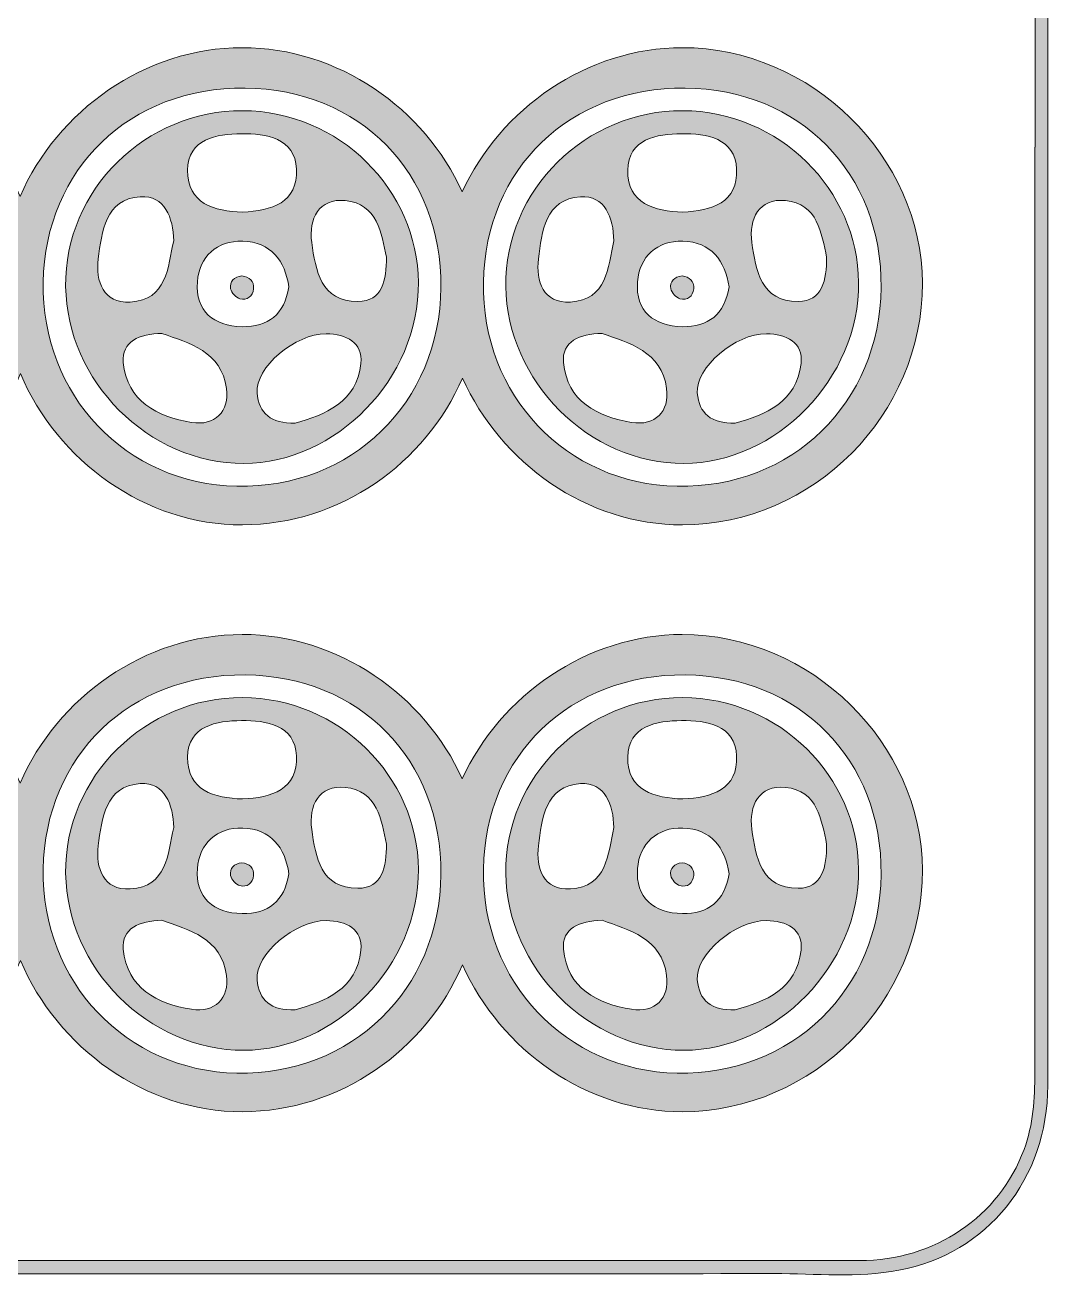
# Model space of a CAD drawing. Extents: x 88 to 399, y -981 to -547.
# Drawn here: x 201.8 to 398.7, y -981.4 to -740.2 of the extents above; entities that cross this region are included whole.
import ezdxf

# ---------------------------------------------------------------- set-up
doc = ezdxf.new("R2010")
doc.units = 0
doc.header["$MEASUREMENT"] = 0
doc.layers.add('Layer 1', color=7, linetype='Continuous', lineweight=0)

msp = doc.modelspace()

# ---------------------------------------------------------------- hatches: boundary and pattern name
at = {"layer": 'Layer 1', "true_color": 0x000000, "transparency": 33554687}
h = msp.add_hatch(color=18, dxfattribs=at)
h.dxf.hatch_style = 2
edge = h.paths.add_edge_path()
edge.add_spline(control_points=[(396.2, -763.73), (396.2, -763.73), (396.15, -763.73), (396.15, -763.73), (396.15, -823.12), (396.14, -882.52), (396.15, -941.92), (396.15, -946.93), (395.86, -951.88), (394.09, -956.65), (389.29, -969.61), (376.86, -978.05), (362.43, -978.05), (285.17, -978.04), (207.9, -978.03), (130.64, -978.02), (128.09, -978.02), (125.53, -978.08), (122.98, -977.99), (104.8, -977.34), (91.12, -963.71), (90.4, -945.55), (90.36, -944.62), (90.38, -943.7), (90.38, -942.76), (90.38, -823.39), (90.4, -704.01), (90.34, -584.63), (90.34, -574.9), (92.96, -566.36), (99.96, -559.37), (106.92, -552.44), (115.33, -549.36), (125.1, -549.37), (182.06, -549.42), (239.03, -549.39), (295.98, -549.39), (318.26, -549.39), (340.54, -549.3), (362.81, -549.43), (379.36, -549.52), (392.45, -560.34), (395.56, -576.17), (396.4, -580.41), (396.18, -584.72), (396.19, -589), (396.2, -647.24), (396.2, -705.49), (396.2, -763.73)], knot_values=[0, 0, 0, 0, 1, 1, 1, 2, 2, 2, 3, 3, 3, 4, 4, 4, 5, 5, 5, 6, 6, 6, 7, 7, 7, 8, 8, 8, 9, 9, 9, 10, 10, 10, 11, 11, 11, 12, 12, 12, 13, 13, 13, 14, 14, 14, 15, 15, 15, 16, 16, 16, 16], degree=3, periodic=0)
edge = h.paths.add_edge_path()
edge.add_spline(control_points=[(398.63, -815.57), (398.63, -737.72), (398.65, -659.87), (398.63, -582.03), (398.63, -571.72), (394.68, -563.11), (387.14, -556.11), (379.96, -549.44), (371.32, -546.77), (361.67, -546.79), (341.6, -546.82), (321.53, -546.82), (301.46, -546.82), (242.4, -546.82), (183.35, -546.8), (124.29, -546.8), (112.95, -546.8), (103.57, -551.13), (96.15, -559.69), (89.87, -566.91), (87.79, -575.42), (87.81, -584.81), (87.89, -644.33), (87.85, -703.85), (87.85, -763.36), (87.85, -813.02), (87.83, -862.68), (87.85, -912.33), (87.85, -924.04), (87.79, -935.76), (88.03, -947.47), (88.2, -955.68), (91.55, -962.72), (97.07, -968.77), (105.14, -977.63), (115.34, -980.68), (127.08, -980.65), (200.05, -980.54), (273.03, -980.63), (346, -980.56), (354, -980.54), (362.06, -981.39), (369.98, -979.92), (387.02, -976.75), (398.63, -962.3), (398.64, -944.35), (398.67, -901.43), (398.63, -858.5), (398.63, -815.57)], knot_values=[0, 0, 0, 0, 1, 1, 1, 2, 2, 2, 3, 3, 3, 4, 4, 4, 5, 5, 5, 6, 6, 6, 7, 7, 7, 8, 8, 8, 9, 9, 9, 10, 10, 10, 11, 11, 11, 12, 12, 12, 13, 13, 13, 14, 14, 14, 15, 15, 15, 16, 16, 16, 16], degree=3, periodic=0)
at = {"layer": 'Layer 1', "true_color": 0x831618, "transparency": 33554687}
h = msp.add_hatch(color=246, dxfattribs=at)
h.dxf.hatch_style = 2
edge = h.paths.add_edge_path()
edge.add_spline(control_points=[(327.31, -829.01), (305.95, -828.59), (289.65, -811.43), (290.04, -789.75), (290.42, -767.85), (306.72, -752.17), (328.88, -752.37), (350.93, -752.56), (366.82, -768.75), (366.57, -790.76), (366.33, -812.96), (349.41, -829.44), (327.31, -829.01)], knot_values=[0, 0, 0, 0, 1, 1, 1, 2, 2, 2, 3, 3, 3, 4, 4, 4, 4], degree=3, periodic=0)
edge = h.paths.add_edge_path()
edge.add_spline(control_points=[(242.61, -829.01), (221.25, -828.59), (204.95, -811.43), (205.33, -789.75), (205.72, -767.85), (222.01, -752.17), (244.18, -752.37), (266.23, -752.56), (282.12, -768.75), (281.87, -790.76), (281.63, -812.96), (264.7, -829.44), (242.61, -829.01)], knot_values=[0, 0, 0, 0, 1, 1, 1, 2, 2, 2, 3, 3, 3, 4, 4, 4, 4], degree=3, periodic=0)
edge = h.paths.add_edge_path()
edge.add_spline(control_points=[(157.18, -829.01), (135.82, -828.59), (119.52, -811.43), (119.9, -789.75), (120.29, -767.85), (136.58, -752.17), (158.75, -752.37), (180.8, -752.56), (196.69, -768.75), (196.44, -790.76), (196.2, -812.96), (179.28, -829.44), (157.18, -829.01)], knot_values=[0, 0, 0, 0, 1, 1, 1, 2, 2, 2, 3, 3, 3, 4, 4, 4, 4], degree=3, periodic=0)
edge = h.paths.add_edge_path()
edge.add_spline(control_points=[(328.32, -744.59), (309.95, -744.58), (293.28, -756.36), (285.97, -772.37), (278.72, -756.3), (262.11, -744.59), (243.62, -744.59), (224.93, -744.58), (208, -756.77), (200.9, -773.21), (193.86, -756.71), (177, -744.59), (158.19, -744.59), (133.55, -744.58), (111.95, -765.77), (111.93, -789.94), (111.92, -814.84), (133.48, -836.5), (158.23, -836.44), (177.31, -836.4), (194, -824.21), (200.95, -807.33), (208.08, -824.12), (224.95, -836.49), (243.66, -836.44), (262.42, -836.4), (278.87, -824.62), (286.02, -808.18), (293.35, -824.54), (309.97, -836.49), (328.36, -836.44), (353.55, -836.38), (374.58, -815.19), (374.53, -789.93), (374.47, -765.58), (353.08, -744.59), (328.32, -744.59)], knot_values=[0, 0, 0, 0, 1, 1, 1, 2, 2, 2, 3, 3, 3, 4, 4, 4, 5, 5, 5, 6, 6, 6, 7, 7, 7, 8, 8, 8, 9, 9, 9, 10, 10, 10, 11, 11, 11, 12, 12, 12, 12], degree=3, periodic=0)
h = msp.add_hatch(color=246, dxfattribs=at)
h.dxf.hatch_style = 2
edge = h.paths.add_edge_path()
edge.add_spline(control_points=[(271.38, -784.92), (271.36, -789.29), (270.64, -793.42), (265.9, -793.44), (258.72, -793.47), (257.76, -787.44), (257.01, -782.1), (256.36, -777.49), (258.41, -773.53), (263.44, -774.02), (269.72, -774.63), (270.39, -780.36), (271.38, -784.92)], knot_values=[0, 0, 0, 0, 1, 1, 1, 2, 2, 2, 3, 3, 3, 4, 4, 4, 4], degree=3, periodic=0)
edge = h.paths.add_edge_path()
edge.add_spline(control_points=[(266.48, -805.36), (265.65, -812.9), (259.54, -815.24), (253.81, -816.84), (249.14, -816.96), (246.84, -815.01), (246.5, -811.03), (246.09, -806.2), (253.83, -799.62), (259.79, -799.65), (263.63, -799.67), (266.91, -801.36), (266.48, -805.36)], knot_values=[0, 0, 0, 0, 1, 1, 1, 2, 2, 2, 3, 3, 3, 4, 4, 4, 4], degree=3, periodic=0)
edge = h.paths.add_edge_path()
edge.add_spline(control_points=[(243.62, -798.3), (238.15, -798.2), (234.58, -795.29), (235, -789.65), (235.36, -784.79), (238.8, -781.69), (243.72, -781.84), (249.1, -782), (251.9, -785.57), (252.61, -790.65), (251.76, -795.95), (248.57, -798.4), (243.62, -798.3)], knot_values=[0, 0, 0, 0, 1, 1, 1, 2, 2, 2, 3, 3, 3, 4, 4, 4, 4], degree=3, periodic=0)
edge = h.paths.add_edge_path()
edge.add_spline(control_points=[(233.87, -816.72), (227.29, -815.64), (221.44, -812.71), (220.75, -805.17), (220.38, -801.15), (223.84, -799.68), (228.18, -799.6), (233.37, -801.44), (239.63, -802.99), (240.6, -810.22), (241.19, -814.6), (238.37, -817.46), (233.87, -816.72)], knot_values=[0, 0, 0, 0, 1, 1, 1, 2, 2, 2, 3, 3, 3, 4, 4, 4, 4], degree=3, periodic=0)
edge = h.paths.add_edge_path()
edge.add_spline(control_points=[(215.94, -785.24), (216.59, -780.04), (217.24, -773.73), (224.01, -773.29), (228.73, -772.99), (230.35, -777.32), (230.44, -781.75), (229.32, -786.91), (229.14, -793.15), (222.08, -793.55), (216.87, -793.84), (215.39, -789.57), (215.94, -785.24)], knot_values=[0, 0, 0, 0, 1, 1, 1, 2, 2, 2, 3, 3, 3, 4, 4, 4, 4], degree=3, periodic=0)
edge = h.paths.add_edge_path()
edge.add_spline(control_points=[(243.47, -761.16), (248.25, -761.11), (253.77, -761.96), (254.07, -767.95), (254.4, -774.39), (249.26, -776.02), (243.71, -776.23), (238.25, -776.07), (233.04, -774.63), (233.12, -768.2), (233.19, -762.1), (238.71, -761.21), (243.47, -761.16)], knot_values=[0, 0, 0, 0, 1, 1, 1, 2, 2, 2, 3, 3, 3, 4, 4, 4, 4], degree=3, periodic=0)
edge = h.paths.add_edge_path()
edge.add_spline(control_points=[(245.43, -756.77), (226.72, -755.74), (210.43, -770.35), (209.68, -788.83), (208.93, -807.12), (223.96, -823.61), (242.27, -824.58), (260.07, -825.52), (276.66, -809.94), (277.5, -791.49), (278.32, -773.48), (263.82, -757.78), (245.43, -756.77)], knot_values=[0, 0, 0, 0, 1, 1, 1, 2, 2, 2, 3, 3, 3, 4, 4, 4, 4], degree=3, periodic=0)
h = msp.add_hatch(color=246, dxfattribs=at)
h.dxf.hatch_style = 2
edge = h.paths.add_edge_path()
edge.add_spline(control_points=[(350.6, -793.44), (343.42, -793.47), (342.46, -787.44), (341.71, -782.1), (341.06, -777.49), (343.11, -773.53), (348.15, -774.02), (354.42, -774.63), (355.09, -780.36), (356.09, -784.92), (356.06, -789.29), (355.34, -793.42), (350.6, -793.44)], knot_values=[0, 0, 0, 0, 1, 1, 1, 2, 2, 2, 3, 3, 3, 4, 4, 4, 4], degree=3, periodic=0)
edge = h.paths.add_edge_path()
edge.add_spline(control_points=[(351.18, -805.36), (350.35, -812.9), (344.24, -815.24), (338.52, -816.84), (333.84, -816.96), (331.54, -815.01), (331.2, -811.03), (330.79, -806.2), (338.53, -799.62), (344.49, -799.65), (348.33, -799.67), (351.62, -801.36), (351.18, -805.36)], knot_values=[0, 0, 0, 0, 1, 1, 1, 2, 2, 2, 3, 3, 3, 4, 4, 4, 4], degree=3, periodic=0)
edge = h.paths.add_edge_path()
edge.add_spline(control_points=[(328.33, -798.3), (322.85, -798.2), (319.28, -795.29), (319.7, -789.65), (320.07, -784.79), (323.5, -781.69), (328.42, -781.84), (333.8, -782), (336.6, -785.57), (337.31, -790.65), (336.46, -795.95), (333.27, -798.4), (328.33, -798.3)], knot_values=[0, 0, 0, 0, 1, 1, 1, 2, 2, 2, 3, 3, 3, 4, 4, 4, 4], degree=3, periodic=0)
edge = h.paths.add_edge_path()
edge.add_spline(control_points=[(318.57, -816.72), (311.99, -815.64), (306.14, -812.71), (305.45, -805.17), (305.08, -801.15), (308.54, -799.68), (312.88, -799.6), (318.07, -801.44), (324.33, -802.99), (325.3, -810.22), (325.89, -814.6), (323.07, -817.46), (318.57, -816.72)], knot_values=[0, 0, 0, 0, 1, 1, 1, 2, 2, 2, 3, 3, 3, 4, 4, 4, 4], degree=3, periodic=0)
edge = h.paths.add_edge_path()
edge.add_spline(control_points=[(300.64, -785.24), (301.3, -780.04), (301.94, -773.73), (308.72, -773.29), (313.43, -772.99), (315.06, -777.32), (315.14, -781.75), (314.02, -786.91), (313.85, -793.15), (306.78, -793.55), (301.58, -793.84), (300.09, -789.57), (300.64, -785.24)], knot_values=[0, 0, 0, 0, 1, 1, 1, 2, 2, 2, 3, 3, 3, 4, 4, 4, 4], degree=3, periodic=0)
edge = h.paths.add_edge_path()
edge.add_spline(control_points=[(328.17, -761.16), (332.96, -761.11), (338.47, -761.96), (338.77, -767.95), (339.1, -774.39), (333.96, -776.02), (328.41, -776.23), (322.95, -776.07), (317.74, -774.63), (317.82, -768.2), (317.89, -762.1), (323.41, -761.21), (328.17, -761.16)], knot_values=[0, 0, 0, 0, 1, 1, 1, 2, 2, 2, 3, 3, 3, 4, 4, 4, 4], degree=3, periodic=0)
edge = h.paths.add_edge_path()
edge.add_spline(control_points=[(330.13, -756.77), (311.42, -755.74), (295.14, -770.35), (294.38, -788.83), (293.63, -807.12), (308.66, -823.61), (326.97, -824.58), (344.77, -825.52), (361.37, -809.94), (362.21, -791.49), (363.02, -773.48), (348.52, -757.78), (330.13, -756.77)], knot_values=[0, 0, 0, 0, 1, 1, 1, 2, 2, 2, 3, 3, 3, 4, 4, 4, 4], degree=3, periodic=0)
h = msp.add_hatch(color=246, dxfattribs=at)
h.dxf.hatch_style = 2
edge = h.paths.add_edge_path()
edge.add_spline(control_points=[(243.56, -788.51), (242.12, -788.72), (241.14, -789.57), (241.4, -791), (241.54, -791.75), (242.43, -792.72), (243.17, -792.92), (244.59, -793.32), (245.67, -792.43), (245.81, -790.98), (245.94, -789.53), (245.01, -788.69), (243.56, -788.51)], knot_values=[0, 0, 0, 0, 1, 1, 1, 2, 2, 2, 3, 3, 3, 4, 4, 4, 4], degree=3, periodic=0)
h = msp.add_hatch(color=246, dxfattribs=at)
h.dxf.hatch_style = 2
edge = h.paths.add_edge_path()
edge.add_spline(control_points=[(328.26, -788.51), (326.82, -788.72), (325.84, -789.57), (326.11, -791), (326.24, -791.75), (327.13, -792.72), (327.87, -792.92), (329.29, -793.32), (330.38, -792.43), (330.51, -790.98), (330.65, -789.53), (329.72, -788.69), (328.26, -788.51)], knot_values=[0, 0, 0, 0, 1, 1, 1, 2, 2, 2, 3, 3, 3, 4, 4, 4, 4], degree=3, periodic=0)
at = {"layer": 'Layer 1', "true_color": 0x0e1329, "transparency": 33554687}
h = msp.add_hatch(color=168, dxfattribs=at)
h.dxf.hatch_style = 2
edge = h.paths.add_edge_path()
edge.add_spline(control_points=[(327.31, -941.97), (305.95, -941.55), (289.65, -924.38), (290.04, -902.7), (290.42, -880.8), (306.72, -865.12), (328.88, -865.32), (350.93, -865.52), (366.82, -881.7), (366.57, -903.72), (366.33, -925.91), (349.41, -942.4), (327.31, -941.97)], knot_values=[0, 0, 0, 0, 1, 1, 1, 2, 2, 2, 3, 3, 3, 4, 4, 4, 4], degree=3, periodic=0)
edge = h.paths.add_edge_path()
edge.add_spline(control_points=[(242.61, -941.97), (221.25, -941.55), (204.95, -924.38), (205.33, -902.7), (205.72, -880.8), (222.01, -865.12), (244.18, -865.32), (266.23, -865.52), (282.12, -881.7), (281.87, -903.72), (281.63, -925.91), (264.7, -942.4), (242.61, -941.97)], knot_values=[0, 0, 0, 0, 1, 1, 1, 2, 2, 2, 3, 3, 3, 4, 4, 4, 4], degree=3, periodic=0)
edge = h.paths.add_edge_path()
edge.add_spline(control_points=[(157.18, -941.97), (135.82, -941.55), (119.52, -924.38), (119.9, -902.7), (120.29, -880.8), (136.58, -865.12), (158.75, -865.32), (180.8, -865.52), (196.69, -881.7), (196.44, -903.72), (196.2, -925.91), (179.28, -942.4), (157.18, -941.97)], knot_values=[0, 0, 0, 0, 1, 1, 1, 2, 2, 2, 3, 3, 3, 4, 4, 4, 4], degree=3, periodic=0)
edge = h.paths.add_edge_path()
edge.add_spline(control_points=[(328.32, -857.54), (309.95, -857.54), (293.28, -869.32), (285.97, -885.33), (278.72, -869.25), (262.11, -857.54), (243.62, -857.54), (224.93, -857.54), (208, -869.73), (200.9, -886.17), (193.86, -869.66), (177, -857.54), (158.19, -857.54), (133.55, -857.54), (111.95, -878.72), (111.93, -902.9), (111.92, -927.8), (133.48, -949.46), (158.23, -949.4), (177.31, -949.35), (194, -937.17), (200.95, -920.29), (208.08, -937.08), (224.95, -949.44), (243.66, -949.4), (262.42, -949.35), (278.87, -937.58), (286.02, -921.14), (293.35, -937.49), (309.97, -949.44), (328.36, -949.4), (353.55, -949.34), (374.58, -928.14), (374.53, -902.88), (374.47, -878.53), (353.08, -857.54), (328.32, -857.54)], knot_values=[0, 0, 0, 0, 1, 1, 1, 2, 2, 2, 3, 3, 3, 4, 4, 4, 5, 5, 5, 6, 6, 6, 7, 7, 7, 8, 8, 8, 9, 9, 9, 10, 10, 10, 11, 11, 11, 12, 12, 12, 12], degree=3, periodic=0)
h = msp.add_hatch(color=168, dxfattribs=at)
h.dxf.hatch_style = 2
edge = h.paths.add_edge_path()
edge.add_spline(control_points=[(271.38, -897.87), (271.36, -902.25), (270.64, -906.38), (265.9, -906.4), (258.72, -906.43), (257.76, -900.4), (257.01, -895.06), (256.36, -890.45), (258.41, -886.49), (263.44, -886.98), (269.72, -887.58), (270.39, -893.31), (271.38, -897.87)], knot_values=[0, 0, 0, 0, 1, 1, 1, 2, 2, 2, 3, 3, 3, 4, 4, 4, 4], degree=3, periodic=0)
edge = h.paths.add_edge_path()
edge.add_spline(control_points=[(266.48, -918.31), (265.65, -925.86), (259.54, -928.19), (253.81, -929.8), (249.14, -929.92), (246.84, -927.97), (246.5, -923.99), (246.09, -919.15), (253.83, -912.58), (259.79, -912.61), (263.63, -912.63), (266.91, -914.32), (266.48, -918.31)], knot_values=[0, 0, 0, 0, 1, 1, 1, 2, 2, 2, 3, 3, 3, 4, 4, 4, 4], degree=3, periodic=0)
edge = h.paths.add_edge_path()
edge.add_spline(control_points=[(243.62, -911.26), (238.15, -911.15), (234.58, -908.25), (235, -902.61), (235.36, -897.75), (238.8, -894.65), (243.72, -894.79), (249.1, -894.95), (251.9, -898.53), (252.61, -903.61), (251.76, -908.91), (248.57, -911.36), (243.62, -911.26)], knot_values=[0, 0, 0, 0, 1, 1, 1, 2, 2, 2, 3, 3, 3, 4, 4, 4, 4], degree=3, periodic=0)
edge = h.paths.add_edge_path()
edge.add_spline(control_points=[(233.87, -929.68), (227.29, -928.6), (221.44, -925.66), (220.75, -918.13), (220.38, -914.11), (223.84, -912.64), (228.18, -912.56), (233.37, -914.4), (239.63, -915.95), (240.6, -923.18), (241.19, -927.56), (238.37, -930.41), (233.87, -929.68)], knot_values=[0, 0, 0, 0, 1, 1, 1, 2, 2, 2, 3, 3, 3, 4, 4, 4, 4], degree=3, periodic=0)
edge = h.paths.add_edge_path()
edge.add_spline(control_points=[(215.94, -898.2), (216.59, -892.99), (217.24, -886.68), (224.01, -886.25), (228.73, -885.94), (230.35, -890.27), (230.44, -894.71), (229.32, -899.87), (229.14, -906.1), (222.08, -906.5), (216.87, -906.8), (215.39, -902.52), (215.94, -898.2)], knot_values=[0, 0, 0, 0, 1, 1, 1, 2, 2, 2, 3, 3, 3, 4, 4, 4, 4], degree=3, periodic=0)
edge = h.paths.add_edge_path()
edge.add_spline(control_points=[(243.47, -874.12), (248.25, -874.06), (253.77, -874.92), (254.07, -880.91), (254.4, -887.35), (249.26, -888.98), (243.71, -889.19), (238.25, -889.03), (233.04, -887.59), (233.12, -881.16), (233.19, -875.06), (238.71, -874.17), (243.47, -874.12)], knot_values=[0, 0, 0, 0, 1, 1, 1, 2, 2, 2, 3, 3, 3, 4, 4, 4, 4], degree=3, periodic=0)
edge = h.paths.add_edge_path()
edge.add_spline(control_points=[(245.43, -869.73), (226.72, -868.7), (210.43, -883.3), (209.68, -901.78), (208.93, -920.08), (223.96, -936.56), (242.27, -937.54), (260.07, -938.48), (276.66, -922.89), (277.5, -904.44), (278.32, -886.44), (263.82, -870.74), (245.43, -869.73)], knot_values=[0, 0, 0, 0, 1, 1, 1, 2, 2, 2, 3, 3, 3, 4, 4, 4, 4], degree=3, periodic=0)
h = msp.add_hatch(color=168, dxfattribs=at)
h.dxf.hatch_style = 2
edge = h.paths.add_edge_path()
edge.add_spline(control_points=[(350.6, -906.4), (343.42, -906.43), (342.46, -900.4), (341.71, -895.06), (341.06, -890.45), (343.11, -886.49), (348.15, -886.98), (354.42, -887.58), (355.09, -893.31), (356.09, -897.87), (356.06, -902.25), (355.34, -906.38), (350.6, -906.4)], knot_values=[0, 0, 0, 0, 1, 1, 1, 2, 2, 2, 3, 3, 3, 4, 4, 4, 4], degree=3, periodic=0)
edge = h.paths.add_edge_path()
edge.add_spline(control_points=[(351.18, -918.31), (350.35, -925.86), (344.24, -928.19), (338.52, -929.8), (333.84, -929.92), (331.54, -927.97), (331.2, -923.99), (330.79, -919.15), (338.53, -912.58), (344.49, -912.61), (348.33, -912.63), (351.62, -914.32), (351.18, -918.31)], knot_values=[0, 0, 0, 0, 1, 1, 1, 2, 2, 2, 3, 3, 3, 4, 4, 4, 4], degree=3, periodic=0)
edge = h.paths.add_edge_path()
edge.add_spline(control_points=[(328.33, -911.26), (322.85, -911.15), (319.28, -908.25), (319.7, -902.61), (320.07, -897.75), (323.5, -894.65), (328.42, -894.79), (333.8, -894.95), (336.6, -898.53), (337.31, -903.61), (336.46, -908.91), (333.27, -911.36), (328.33, -911.26)], knot_values=[0, 0, 0, 0, 1, 1, 1, 2, 2, 2, 3, 3, 3, 4, 4, 4, 4], degree=3, periodic=0)
edge = h.paths.add_edge_path()
edge.add_spline(control_points=[(318.57, -929.68), (311.99, -928.6), (306.14, -925.66), (305.45, -918.13), (305.08, -914.11), (308.54, -912.64), (312.88, -912.56), (318.07, -914.4), (324.33, -915.95), (325.3, -923.18), (325.89, -927.56), (323.07, -930.41), (318.57, -929.68)], knot_values=[0, 0, 0, 0, 1, 1, 1, 2, 2, 2, 3, 3, 3, 4, 4, 4, 4], degree=3, periodic=0)
edge = h.paths.add_edge_path()
edge.add_spline(control_points=[(300.64, -898.2), (301.3, -892.99), (301.94, -886.68), (308.72, -886.25), (313.43, -885.94), (315.06, -890.27), (315.14, -894.71), (314.02, -899.87), (313.85, -906.1), (306.78, -906.5), (301.58, -906.8), (300.09, -902.52), (300.64, -898.2)], knot_values=[0, 0, 0, 0, 1, 1, 1, 2, 2, 2, 3, 3, 3, 4, 4, 4, 4], degree=3, periodic=0)
edge = h.paths.add_edge_path()
edge.add_spline(control_points=[(328.17, -874.12), (332.96, -874.06), (338.47, -874.92), (338.77, -880.91), (339.1, -887.35), (333.96, -888.98), (328.41, -889.19), (322.95, -889.03), (317.74, -887.59), (317.82, -881.16), (317.89, -875.06), (323.41, -874.17), (328.17, -874.12)], knot_values=[0, 0, 0, 0, 1, 1, 1, 2, 2, 2, 3, 3, 3, 4, 4, 4, 4], degree=3, periodic=0)
edge = h.paths.add_edge_path()
edge.add_spline(control_points=[(330.13, -869.73), (311.42, -868.7), (295.14, -883.3), (294.38, -901.78), (293.63, -920.08), (308.66, -936.56), (326.97, -937.54), (344.77, -938.48), (361.37, -922.89), (362.21, -904.44), (363.02, -886.44), (348.52, -870.74), (330.13, -869.73)], knot_values=[0, 0, 0, 0, 1, 1, 1, 2, 2, 2, 3, 3, 3, 4, 4, 4, 4], degree=3, periodic=0)
h = msp.add_hatch(color=168, dxfattribs=at)
h.dxf.hatch_style = 2
edge = h.paths.add_edge_path()
edge.add_spline(control_points=[(243.56, -901.47), (242.12, -901.68), (241.14, -902.53), (241.4, -903.96), (241.54, -904.71), (242.43, -905.67), (243.17, -905.88), (244.59, -906.28), (245.67, -905.39), (245.81, -903.93), (245.94, -902.48), (245.01, -901.65), (243.56, -901.47)], knot_values=[0, 0, 0, 0, 1, 1, 1, 2, 2, 2, 3, 3, 3, 4, 4, 4, 4], degree=3, periodic=0)
h = msp.add_hatch(color=168, dxfattribs=at)
h.dxf.hatch_style = 2
edge = h.paths.add_edge_path()
edge.add_spline(control_points=[(328.26, -901.47), (326.82, -901.68), (325.84, -902.53), (326.11, -903.96), (326.24, -904.71), (327.13, -905.67), (327.87, -905.88), (329.29, -906.28), (330.38, -905.39), (330.51, -903.93), (330.65, -902.48), (329.72, -901.65), (328.26, -901.47)], knot_values=[0, 0, 0, 0, 1, 1, 1, 2, 2, 2, 3, 3, 3, 4, 4, 4, 4], degree=3, periodic=0)

# ---------------------------------------------------------------- linework, layer by layer
at = {"layer": 'Layer 1'}
for points, knots in [([(398.63, -815.57), (398.63, -737.72), (398.65, -659.87), (398.63, -582.03), (398.63, -571.72), (394.68, -563.11), (387.14, -556.11), (379.96, -549.44), (371.32, -546.77), (361.67, -546.79), (341.6, -546.82), (321.53, -546.82), (301.46, -546.82), (242.4, -546.82), (183.35, -546.8), (124.29, -546.8), (112.95, -546.8), (103.57, -551.13), (96.15, -559.69), (89.87, -566.91), (87.79, -575.42), (87.81, -584.81), (87.89, -644.33), (87.85, -703.85), (87.85, -763.36), (87.85, -813.02), (87.83, -862.68), (87.85, -912.33), (87.85, -924.04), (87.79, -935.76), (88.03, -947.47), (88.2, -955.68), (91.55, -962.72), (97.07, -968.77), (105.14, -977.63), (115.34, -980.68), (127.08, -980.65), (200.05, -980.54), (273.03, -980.63), (346, -980.56), (354, -980.54), (362.06, -981.39), (369.98, -979.92), (387.02, -976.75), (398.63, -962.3), (398.64, -944.35), (398.67, -901.43), (398.63, -858.5), (398.63, -815.57)], [0, 0, 0, 0, 1, 1, 1, 2, 2, 2, 3, 3, 3, 4, 4, 4, 5, 5, 5, 6, 6, 6, 7, 7, 7, 8, 8, 8, 9, 9, 9, 10, 10, 10, 11, 11, 11, 12, 12, 12, 13, 13, 13, 14, 14, 14, 15, 15, 15, 16, 16, 16, 16]), ([(396.2, -763.73), (396.2, -763.73), (396.15, -763.73), (396.15, -763.73), (396.15, -823.12), (396.14, -882.52), (396.15, -941.92), (396.15, -946.93), (395.86, -951.88), (394.09, -956.65), (389.29, -969.61), (376.86, -978.05), (362.43, -978.05), (285.17, -978.04), (207.9, -978.03), (130.64, -978.02), (128.09, -978.02), (125.53, -978.08), (122.98, -977.99), (104.8, -977.34), (91.12, -963.71), (90.4, -945.55), (90.36, -944.62), (90.38, -943.7), (90.38, -942.76), (90.38, -823.39), (90.4, -704.01), (90.34, -584.63), (90.34, -574.9), (92.96, -566.36), (99.96, -559.37), (106.92, -552.44), (115.33, -549.36), (125.1, -549.37), (182.06, -549.42), (239.03, -549.39), (295.98, -549.39), (318.26, -549.39), (340.54, -549.3), (362.81, -549.43), (379.36, -549.52), (392.45, -560.34), (395.56, -576.17), (396.4, -580.41), (396.18, -584.72), (396.19, -589), (396.2, -647.24), (396.2, -705.49), (396.2, -763.73)], [0, 0, 0, 0, 1, 1, 1, 2, 2, 2, 3, 3, 3, 4, 4, 4, 5, 5, 5, 6, 6, 6, 7, 7, 7, 8, 8, 8, 9, 9, 9, 10, 10, 10, 11, 11, 11, 12, 12, 12, 13, 13, 13, 14, 14, 14, 15, 15, 15, 16, 16, 16, 16]), ([(396.2, -763.73), (396.2, -763.73), (396.15, -763.73), (396.15, -763.73), (396.15, -823.12), (396.14, -882.52), (396.15, -941.92), (396.15, -946.93), (395.86, -951.88), (394.09, -956.65), (389.29, -969.61), (376.86, -978.05), (362.43, -978.05), (285.17, -978.04), (207.9, -978.03), (130.64, -978.02), (128.09, -978.02), (125.53, -978.08), (122.98, -977.99), (104.8, -977.34), (91.12, -963.71), (90.4, -945.55), (90.36, -944.62), (90.38, -943.7), (90.38, -942.76), (90.38, -823.39), (90.4, -704.01), (90.34, -584.63), (90.34, -574.9), (92.96, -566.36), (99.96, -559.37), (106.92, -552.44), (115.33, -549.36), (125.1, -549.37), (182.06, -549.42), (239.03, -549.39), (295.98, -549.39), (318.26, -549.39), (340.54, -549.3), (362.81, -549.43), (379.36, -549.52), (392.45, -560.34), (395.56, -576.17), (396.4, -580.41), (396.18, -584.72), (396.19, -589), (396.2, -647.24), (396.2, -705.49), (396.2, -763.73)], [0, 0, 0, 0, 1, 1, 1, 2, 2, 2, 3, 3, 3, 4, 4, 4, 5, 5, 5, 6, 6, 6, 7, 7, 7, 8, 8, 8, 9, 9, 9, 10, 10, 10, 11, 11, 11, 12, 12, 12, 13, 13, 13, 14, 14, 14, 15, 15, 15, 16, 16, 16, 16]), ([(328.32, -744.59), (309.95, -744.58), (293.28, -756.36), (285.97, -772.37), (278.72, -756.3), (262.11, -744.59), (243.62, -744.59), (224.93, -744.58), (208, -756.77), (200.9, -773.21), (193.86, -756.71), (177, -744.59), (158.19, -744.59), (133.55, -744.58), (111.95, -765.77), (111.93, -789.94), (111.92, -814.84), (133.48, -836.5), (158.23, -836.44), (177.31, -836.4), (194, -824.21), (200.95, -807.33), (208.08, -824.12), (224.95, -836.49), (243.66, -836.44), (262.42, -836.4), (278.87, -824.62), (286.02, -808.18), (293.35, -824.54), (309.97, -836.49), (328.36, -836.44), (353.55, -836.38), (374.58, -815.19), (374.53, -789.93), (374.47, -765.58), (353.08, -744.59), (328.32, -744.59)], [0, 0, 0, 0, 1, 1, 1, 2, 2, 2, 3, 3, 3, 4, 4, 4, 5, 5, 5, 6, 6, 6, 7, 7, 7, 8, 8, 8, 9, 9, 9, 10, 10, 10, 11, 11, 11, 12, 12, 12, 12]), ([(242.61, -829.01), (221.25, -828.59), (204.95, -811.43), (205.33, -789.75), (205.72, -767.85), (222.01, -752.17), (244.18, -752.37), (266.23, -752.56), (282.12, -768.75), (281.87, -790.76), (281.63, -812.96), (264.7, -829.44), (242.61, -829.01)], [0, 0, 0, 0, 1, 1, 1, 2, 2, 2, 3, 3, 3, 4, 4, 4, 4]), ([(327.31, -829.01), (305.95, -828.59), (289.65, -811.43), (290.04, -789.75), (290.42, -767.85), (306.72, -752.17), (328.88, -752.37), (350.93, -752.56), (366.82, -768.75), (366.57, -790.76), (366.33, -812.96), (349.41, -829.44), (327.31, -829.01)], [0, 0, 0, 0, 1, 1, 1, 2, 2, 2, 3, 3, 3, 4, 4, 4, 4]), ([(245.43, -756.77), (226.72, -755.74), (210.43, -770.35), (209.68, -788.83), (208.93, -807.12), (223.96, -823.61), (242.27, -824.58), (260.07, -825.52), (276.66, -809.94), (277.5, -791.49), (278.32, -773.48), (263.82, -757.78), (245.43, -756.77)], [0, 0, 0, 0, 1, 1, 1, 2, 2, 2, 3, 3, 3, 4, 4, 4, 4]), ([(330.13, -756.77), (311.42, -755.74), (295.14, -770.35), (294.38, -788.83), (293.63, -807.12), (308.66, -823.61), (326.97, -824.58), (344.77, -825.52), (361.37, -809.94), (362.21, -791.49), (363.02, -773.48), (348.52, -757.78), (330.13, -756.77)], [0, 0, 0, 0, 1, 1, 1, 2, 2, 2, 3, 3, 3, 4, 4, 4, 4]), ([(243.47, -761.16), (248.25, -761.11), (253.77, -761.96), (254.07, -767.95), (254.4, -774.39), (249.26, -776.02), (243.71, -776.23), (238.25, -776.07), (233.04, -774.63), (233.12, -768.2), (233.19, -762.1), (238.71, -761.21), (243.47, -761.16)], [0, 0, 0, 0, 1, 1, 1, 2, 2, 2, 3, 3, 3, 4, 4, 4, 4]), ([(328.17, -761.16), (332.96, -761.11), (338.47, -761.96), (338.77, -767.95), (339.1, -774.39), (333.96, -776.02), (328.41, -776.23), (322.95, -776.07), (317.74, -774.63), (317.82, -768.2), (317.89, -762.1), (323.41, -761.21), (328.17, -761.16)], [0, 0, 0, 0, 1, 1, 1, 2, 2, 2, 3, 3, 3, 4, 4, 4, 4]), ([(215.94, -785.24), (216.59, -780.04), (217.24, -773.73), (224.01, -773.29), (228.73, -772.99), (230.35, -777.32), (230.44, -781.75), (229.32, -786.91), (229.14, -793.15), (222.08, -793.55), (216.87, -793.84), (215.39, -789.57), (215.94, -785.24)], [0, 0, 0, 0, 1, 1, 1, 2, 2, 2, 3, 3, 3, 4, 4, 4, 4]), ([(271.38, -784.92), (271.36, -789.29), (270.64, -793.42), (265.9, -793.44), (258.72, -793.47), (257.76, -787.44), (257.01, -782.1), (256.36, -777.49), (258.41, -773.53), (263.44, -774.02), (269.72, -774.63), (270.39, -780.36), (271.38, -784.92)], [0, 0, 0, 0, 1, 1, 1, 2, 2, 2, 3, 3, 3, 4, 4, 4, 4]), ([(300.64, -785.24), (301.3, -780.04), (301.94, -773.73), (308.72, -773.29), (313.43, -772.99), (315.06, -777.32), (315.14, -781.75), (314.02, -786.91), (313.85, -793.15), (306.78, -793.55), (301.58, -793.84), (300.09, -789.57), (300.64, -785.24)], [0, 0, 0, 0, 1, 1, 1, 2, 2, 2, 3, 3, 3, 4, 4, 4, 4]), ([(350.6, -793.44), (343.42, -793.47), (342.46, -787.44), (341.71, -782.1), (341.06, -777.49), (343.11, -773.53), (348.15, -774.02), (354.42, -774.63), (355.09, -780.36), (356.09, -784.92), (356.06, -789.29), (355.34, -793.42), (350.6, -793.44)], [0, 0, 0, 0, 1, 1, 1, 2, 2, 2, 3, 3, 3, 4, 4, 4, 4]), ([(243.62, -798.3), (238.15, -798.2), (234.58, -795.29), (235, -789.65), (235.36, -784.79), (238.8, -781.69), (243.72, -781.84), (249.1, -782), (251.9, -785.57), (252.61, -790.65), (251.76, -795.95), (248.57, -798.4), (243.62, -798.3)], [0, 0, 0, 0, 1, 1, 1, 2, 2, 2, 3, 3, 3, 4, 4, 4, 4]), ([(328.33, -798.3), (322.85, -798.2), (319.28, -795.29), (319.7, -789.65), (320.07, -784.79), (323.5, -781.69), (328.42, -781.84), (333.8, -782), (336.6, -785.57), (337.31, -790.65), (336.46, -795.95), (333.27, -798.4), (328.33, -798.3)], [0, 0, 0, 0, 1, 1, 1, 2, 2, 2, 3, 3, 3, 4, 4, 4, 4]), ([(243.56, -788.51), (242.12, -788.72), (241.14, -789.57), (241.4, -791), (241.54, -791.75), (242.43, -792.72), (243.17, -792.92), (244.59, -793.32), (245.67, -792.43), (245.81, -790.98), (245.94, -789.53), (245.01, -788.69), (243.56, -788.51)], [0, 0, 0, 0, 1, 1, 1, 2, 2, 2, 3, 3, 3, 4, 4, 4, 4]), ([(328.26, -788.51), (326.82, -788.72), (325.84, -789.57), (326.11, -791), (326.24, -791.75), (327.13, -792.72), (327.87, -792.92), (329.29, -793.32), (330.38, -792.43), (330.51, -790.98), (330.65, -789.53), (329.72, -788.69), (328.26, -788.51)], [0, 0, 0, 0, 1, 1, 1, 2, 2, 2, 3, 3, 3, 4, 4, 4, 4]), ([(233.87, -816.72), (227.29, -815.64), (221.44, -812.71), (220.75, -805.17), (220.38, -801.15), (223.84, -799.68), (228.18, -799.6), (233.37, -801.44), (239.63, -802.99), (240.6, -810.22), (241.19, -814.6), (238.37, -817.46), (233.87, -816.72)], [0, 0, 0, 0, 1, 1, 1, 2, 2, 2, 3, 3, 3, 4, 4, 4, 4]), ([(266.48, -805.36), (265.65, -812.9), (259.54, -815.24), (253.81, -816.84), (249.14, -816.96), (246.84, -815.01), (246.5, -811.03), (246.09, -806.2), (253.83, -799.62), (259.79, -799.65), (263.63, -799.67), (266.91, -801.36), (266.48, -805.36)], [0, 0, 0, 0, 1, 1, 1, 2, 2, 2, 3, 3, 3, 4, 4, 4, 4]), ([(318.57, -816.72), (311.99, -815.64), (306.14, -812.71), (305.45, -805.17), (305.08, -801.15), (308.54, -799.68), (312.88, -799.6), (318.07, -801.44), (324.33, -802.99), (325.3, -810.22), (325.89, -814.6), (323.07, -817.46), (318.57, -816.72)], [0, 0, 0, 0, 1, 1, 1, 2, 2, 2, 3, 3, 3, 4, 4, 4, 4]), ([(351.18, -805.36), (350.35, -812.9), (344.24, -815.24), (338.52, -816.84), (333.84, -816.96), (331.54, -815.01), (331.2, -811.03), (330.79, -806.2), (338.53, -799.62), (344.49, -799.65), (348.33, -799.67), (351.62, -801.36), (351.18, -805.36)], [0, 0, 0, 0, 1, 1, 1, 2, 2, 2, 3, 3, 3, 4, 4, 4, 4]), ([(328.32, -857.54), (309.95, -857.54), (293.28, -869.32), (285.97, -885.33), (278.72, -869.25), (262.11, -857.54), (243.62, -857.54), (224.93, -857.54), (208, -869.73), (200.9, -886.17), (193.86, -869.66), (177, -857.54), (158.19, -857.54), (133.55, -857.54), (111.95, -878.72), (111.93, -902.9), (111.92, -927.8), (133.48, -949.46), (158.23, -949.4), (177.31, -949.35), (194, -937.17), (200.95, -920.29), (208.08, -937.08), (224.95, -949.44), (243.66, -949.4), (262.42, -949.35), (278.87, -937.58), (286.02, -921.14), (293.35, -937.49), (309.97, -949.44), (328.36, -949.4), (353.55, -949.34), (374.58, -928.14), (374.53, -902.88), (374.47, -878.53), (353.08, -857.54), (328.32, -857.54)], [0, 0, 0, 0, 1, 1, 1, 2, 2, 2, 3, 3, 3, 4, 4, 4, 5, 5, 5, 6, 6, 6, 7, 7, 7, 8, 8, 8, 9, 9, 9, 10, 10, 10, 11, 11, 11, 12, 12, 12, 12]), ([(242.61, -941.97), (221.25, -941.55), (204.95, -924.38), (205.33, -902.7), (205.72, -880.8), (222.01, -865.12), (244.18, -865.32), (266.23, -865.52), (282.12, -881.7), (281.87, -903.72), (281.63, -925.91), (264.7, -942.4), (242.61, -941.97)], [0, 0, 0, 0, 1, 1, 1, 2, 2, 2, 3, 3, 3, 4, 4, 4, 4]), ([(327.31, -941.97), (305.95, -941.55), (289.65, -924.38), (290.04, -902.7), (290.42, -880.8), (306.72, -865.12), (328.88, -865.32), (350.93, -865.52), (366.82, -881.7), (366.57, -903.72), (366.33, -925.91), (349.41, -942.4), (327.31, -941.97)], [0, 0, 0, 0, 1, 1, 1, 2, 2, 2, 3, 3, 3, 4, 4, 4, 4]), ([(245.43, -869.73), (226.72, -868.7), (210.43, -883.3), (209.68, -901.78), (208.93, -920.08), (223.96, -936.56), (242.27, -937.54), (260.07, -938.48), (276.66, -922.89), (277.5, -904.44), (278.32, -886.44), (263.82, -870.74), (245.43, -869.73)], [0, 0, 0, 0, 1, 1, 1, 2, 2, 2, 3, 3, 3, 4, 4, 4, 4]), ([(330.13, -869.73), (311.42, -868.7), (295.14, -883.3), (294.38, -901.78), (293.63, -920.08), (308.66, -936.56), (326.97, -937.54), (344.77, -938.48), (361.37, -922.89), (362.21, -904.44), (363.02, -886.44), (348.52, -870.74), (330.13, -869.73)], [0, 0, 0, 0, 1, 1, 1, 2, 2, 2, 3, 3, 3, 4, 4, 4, 4]), ([(243.47, -874.12), (248.25, -874.06), (253.77, -874.92), (254.07, -880.91), (254.4, -887.35), (249.26, -888.98), (243.71, -889.19), (238.25, -889.03), (233.04, -887.59), (233.12, -881.16), (233.19, -875.06), (238.71, -874.17), (243.47, -874.12)], [0, 0, 0, 0, 1, 1, 1, 2, 2, 2, 3, 3, 3, 4, 4, 4, 4]), ([(328.17, -874.12), (332.96, -874.06), (338.47, -874.92), (338.77, -880.91), (339.1, -887.35), (333.96, -888.98), (328.41, -889.19), (322.95, -889.03), (317.74, -887.59), (317.82, -881.16), (317.89, -875.06), (323.41, -874.17), (328.17, -874.12)], [0, 0, 0, 0, 1, 1, 1, 2, 2, 2, 3, 3, 3, 4, 4, 4, 4]), ([(215.94, -898.2), (216.59, -892.99), (217.24, -886.68), (224.01, -886.25), (228.73, -885.94), (230.35, -890.27), (230.44, -894.71), (229.32, -899.87), (229.14, -906.1), (222.08, -906.5), (216.87, -906.8), (215.39, -902.52), (215.94, -898.2)], [0, 0, 0, 0, 1, 1, 1, 2, 2, 2, 3, 3, 3, 4, 4, 4, 4]), ([(271.38, -897.87), (271.36, -902.25), (270.64, -906.38), (265.9, -906.4), (258.72, -906.43), (257.76, -900.4), (257.01, -895.06), (256.36, -890.45), (258.41, -886.49), (263.44, -886.98), (269.72, -887.58), (270.39, -893.31), (271.38, -897.87)], [0, 0, 0, 0, 1, 1, 1, 2, 2, 2, 3, 3, 3, 4, 4, 4, 4]), ([(300.64, -898.2), (301.3, -892.99), (301.94, -886.68), (308.72, -886.25), (313.43, -885.94), (315.06, -890.27), (315.14, -894.71), (314.02, -899.87), (313.85, -906.1), (306.78, -906.5), (301.58, -906.8), (300.09, -902.52), (300.64, -898.2)], [0, 0, 0, 0, 1, 1, 1, 2, 2, 2, 3, 3, 3, 4, 4, 4, 4]), ([(350.6, -906.4), (343.42, -906.43), (342.46, -900.4), (341.71, -895.06), (341.06, -890.45), (343.11, -886.49), (348.15, -886.98), (354.42, -887.58), (355.09, -893.31), (356.09, -897.87), (356.06, -902.25), (355.34, -906.38), (350.6, -906.4)], [0, 0, 0, 0, 1, 1, 1, 2, 2, 2, 3, 3, 3, 4, 4, 4, 4]), ([(243.62, -911.26), (238.15, -911.15), (234.58, -908.25), (235, -902.61), (235.36, -897.75), (238.8, -894.65), (243.72, -894.79), (249.1, -894.95), (251.9, -898.53), (252.61, -903.61), (251.76, -908.91), (248.57, -911.36), (243.62, -911.26)], [0, 0, 0, 0, 1, 1, 1, 2, 2, 2, 3, 3, 3, 4, 4, 4, 4]), ([(328.33, -911.26), (322.85, -911.15), (319.28, -908.25), (319.7, -902.61), (320.07, -897.75), (323.5, -894.65), (328.42, -894.79), (333.8, -894.95), (336.6, -898.53), (337.31, -903.61), (336.46, -908.91), (333.27, -911.36), (328.33, -911.26)], [0, 0, 0, 0, 1, 1, 1, 2, 2, 2, 3, 3, 3, 4, 4, 4, 4]), ([(243.56, -901.47), (242.12, -901.68), (241.14, -902.53), (241.4, -903.96), (241.54, -904.71), (242.43, -905.67), (243.17, -905.88), (244.59, -906.28), (245.67, -905.39), (245.81, -903.93), (245.94, -902.48), (245.01, -901.65), (243.56, -901.47)], [0, 0, 0, 0, 1, 1, 1, 2, 2, 2, 3, 3, 3, 4, 4, 4, 4]), ([(328.26, -901.47), (326.82, -901.68), (325.84, -902.53), (326.11, -903.96), (326.24, -904.71), (327.13, -905.67), (327.87, -905.88), (329.29, -906.28), (330.38, -905.39), (330.51, -903.93), (330.65, -902.48), (329.72, -901.65), (328.26, -901.47)], [0, 0, 0, 0, 1, 1, 1, 2, 2, 2, 3, 3, 3, 4, 4, 4, 4]), ([(233.87, -929.68), (227.29, -928.6), (221.44, -925.66), (220.75, -918.13), (220.38, -914.11), (223.84, -912.64), (228.18, -912.56), (233.37, -914.4), (239.63, -915.95), (240.6, -923.18), (241.19, -927.56), (238.37, -930.41), (233.87, -929.68)], [0, 0, 0, 0, 1, 1, 1, 2, 2, 2, 3, 3, 3, 4, 4, 4, 4]), ([(266.48, -918.31), (265.65, -925.86), (259.54, -928.19), (253.81, -929.8), (249.14, -929.92), (246.84, -927.97), (246.5, -923.99), (246.09, -919.15), (253.83, -912.58), (259.79, -912.61), (263.63, -912.63), (266.91, -914.32), (266.48, -918.31)], [0, 0, 0, 0, 1, 1, 1, 2, 2, 2, 3, 3, 3, 4, 4, 4, 4]), ([(318.57, -929.68), (311.99, -928.6), (306.14, -925.66), (305.45, -918.13), (305.08, -914.11), (308.54, -912.64), (312.88, -912.56), (318.07, -914.4), (324.33, -915.95), (325.3, -923.18), (325.89, -927.56), (323.07, -930.41), (318.57, -929.68)], [0, 0, 0, 0, 1, 1, 1, 2, 2, 2, 3, 3, 3, 4, 4, 4, 4]), ([(351.18, -918.31), (350.35, -925.86), (344.24, -928.19), (338.52, -929.8), (333.84, -929.92), (331.54, -927.97), (331.2, -923.99), (330.79, -919.15), (338.53, -912.58), (344.49, -912.61), (348.33, -912.63), (351.62, -914.32), (351.18, -918.31)], [0, 0, 0, 0, 1, 1, 1, 2, 2, 2, 3, 3, 3, 4, 4, 4, 4])]:
    msp.add_open_spline(points, degree=3, knots=knots, dxfattribs=at)

doc.saveas('drawing.dxf')
